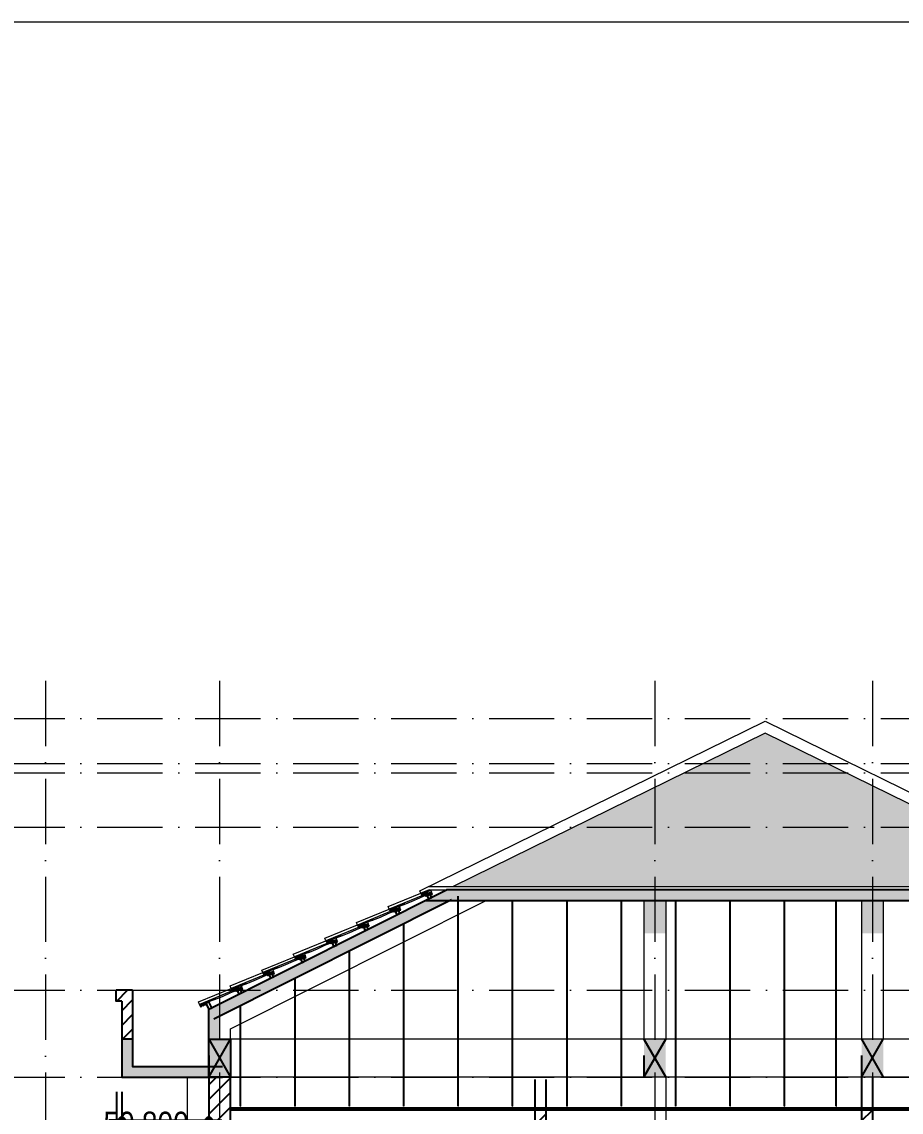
# Model space of a CAD drawing. Extents: x -1107188 to -523840, y 39692 to 514392.
# Drawn here: x -1094560 to -1086477, y 385067 to 395092 of the extents above; entities that cross this region are included whole.
import ezdxf
from ezdxf.enums import TextEntityAlignment as Align

# ---------------------------------------------------------------- set-up
doc = ezdxf.new("R2010")
doc.units = 0
doc.linetypes.add('ACAD_ISO10W100', pattern=[18, 12, -3, 0, -3])
doc.layers.get('0').update_dxf_attribs({"color": 255, "linetype": 'CONTINUOUS'})
doc.layers.get('DEFPOINTS').update_dxf_attribs({"linetype": 'CONTINUOUS'})
for name, color, linetype, lineweight in [('00-KICH THUOC', 6, 'CONTINUOUS', 9), ('NET-THAY', 2, 'CONTINUOUS', 13), ('TRUC', 24, 'CONTINUOUS', 0)]:
    doc.layers.add(name, color=color, linetype=linetype, lineweight=lineweight)
for name, color, linetype in [('009', 251, 'CONTINUOUS'), ('daucat', 220, 'CONTINUOUS'), ('DIM', 1, 'CONTINUOUS'), ('DOOR', 20, 'CONTINUOUS'), ('HACH', 8, 'CONTINUOUS'), ('HATCHNGOI', 22, 'CONTINUOUS'), ('netthay', 2, 'CONTINUOUS'), ('TUONG', 131, 'CONTINUOUS')]:
    doc.layers.add(name, color=color, linetype=linetype)
doc.styles.add('HEL-CONDENSE', font='')
doc.styles.add('SO BV', font='', dxfattribs={"height": 200})
doc.styles.add('TEN BV', font='', dxfattribs={"height": 350})
doc.styles.get('HEL-CONDENSE').set_extended_font_data('VNI-Helve-Condense')
doc.styles.get('SO BV').set_extended_font_data('VNI-Helve-Condense')
doc.styles.get('TEN BV').set_extended_font_data('VNI-Helve-Condense', bold=True)
doc.dimstyles.new('D100', dxfattribs={"dimtxt": 225, "dimasz": 1.2, "dimexe": 100, "dimexo": 0, "dimgap": 50, "dimtad": 1, "dimdec": 0, "dimzin": 13, "dimdsep": 46, "dimtxsty": 'HEL-CONDENSE', "dimblk": 'D50', "dimcen": 0, "dimclrd": 1, "dimclre": 1, "dimclrt": 7, "dimadec": 0, "dimazin": 0, "dimtfac": 1, "dimtdec": 0, "dimtmove": 0, "dimatfit": 3, "dimldrblk": 'D50', "dimfxl": 1, "dimtolj": 1, "dimtzin": 13, "dimarcsym": 0})
pattern_1 = [(45, (-2392043.54, 168999.63), (-67.351921, 67.351921), [])]
pattern_2 = [(50, (-273694.05, -159675.198), (7.17260183, -0.62752135), [0.75, -8.25]), (355, (-273694.05, -159675.198), (-1.38751334, 7.52192134), [0.6, -6.6]), (100.4514, (-273693.452, -159675.25), (5.78509382, 6.89439542), [0.6374019, -7.01142112]), (46.1842, (-273694.05, -159673.198), (10.67241049, -1.65519014), [1.125, -12.375]), (96.6356, (-273693.161, -159673.336), (9.34662706, 9.7411787), [0.95610288, -10.51713]), (351.1842, (-273694.05, -159673.198), (9.34661945, 9.741186), [0.9, -9.9]), (21, (-273693.05, -159673.698), (5.96907052, -4.02618891), [0.75, -8.25]), (326, (-273693.05, -159673.698), (2.43315332, 7.25150045), [0.6, -6.6]), (71.4514, (-273692.5525, -159674.0334), (8.40222629, 3.22530497), [0.6374019, -7.01142112]), (37.5, (-273694.05, -159675.1978), (0.121598553, 3.328938538), [0, -6.52, 0, -6.7, 0, -6.625]), (7.5, (-273694.05, -159675.198), (2.630695374, 3.94411712), [0, -3.82, 0, -6.37, 0, -2.525]), (327.5, (-273696.28, -159675.1978), (5.338224362, -0.225548717), [0, -2.5, 0, -7.8, 0, -10.35]), (317.5, (-273697.28, -159675.198), (5.83186169, 1.00104982), [0, -3.25, 0, -5.18, 0, -7.35])]

# ---------------------------------------------------------------- blocks, each defined once
blk = doc.blocks.new('A$C281F37C7')
at = {"layer": 'NET-THAY'}
h = blk.add_hatch(dxfattribs=at)
h.set_pattern_fill('AR-CONC', color=8, style=0)
h.set_pattern_definition(pattern_2)
h.paths.add_polyline_path([(135, 88), (166, 111), (161, 119), (7, 5), (18, -2), (76, 40)])
h = blk.add_hatch(dxfattribs=at)
h.set_pattern_fill('AR-CONC', color=8, style=0)
h.set_pattern_definition(pattern_2)
h.paths.add_polyline_path([(213, 140), (213, 141), (213, 141), (213, 141), (213, 142), (214, 143), (214, 143), (215, 143), (215, 143), (215, 143), (216, 143), (216, 143), (217, 143), (217, 143), (217, 143), (218, 143), (218, 143), (223, 137), (223, 137), (224, 136), (224, 136), (224, 136), (225, 136), (225, 136), (225, 136), (226, 136), (226, 136), (226, 136), (227, 136), (227, 136), (227, 136), (241, 146), (226, 167), (161, 119), (166, 111), (176, 118), (177, 118), (183, 116), (183, 116), (184, 116), (184, 116), (184, 116), (184, 116), (185, 116), (199, 129), (200, 129), (200, 129), (202, 131), (202, 131), (210, 138), (210, 138), (212, 140), (212, 140), (212, 140), (213, 140)])
h = blk.add_hatch(dxfattribs=at)
h.set_pattern_fill('AR-CONC', color=8, style=0)
h.set_pattern_definition(pattern_2)
h.paths.add_polyline_path([(11, -7), (18, -2), (7, 5), (-112, -83), (-97, -103), (-89, -97), (-89, -97), (-89, -97), (-89, -97), (-88, -96), (-88, -96), (-88, -96), (-88, -95), (-87, -89), (-87, -89), (-87, -88), (-87, -88), (-87, -88), (-87, -87), (-86, -87), (-86, -87), (-86, -87), (-85, -86), (-85, -86), (-85, -86), (-84, -86), (-84, -86), (-84, -86), (-83, -86), (-78, -87), (-77, -87), (-77, -87), (-77, -87), (-76, -87), (-76, -87), (-76, -87), (-75, -87), (-75, -86), (-75, -86), (-75, -86), (-75, -86), (-74, -85), (-74, -85), (-74, -84), (-73, -79), (-73, -78), (-73, -78), (-73, -78), (-73, -77), (-73, -77), (-72, -77), (-72, -77), (-72, -76), (-71, -76), (-71, -76), (-71, -76), (-70, -76), (-70, -76), (-70, -76), (-64, -77), (-63, -77), (-63, -77), (-63, -77), (-62, -77), (-62, -77), (-62, -76), (-61, -76), (-61, -76), (-61, -76), (-61, -75), (-60, -75), (-60, -75), (-60, -74), (-60, -74), (-60, -74), (-60, -73), (-60, -73), (-61, -70), (-61, -70), (-61, -69), (-61, -68), (-61, -67), (-61, -67), (-61, -66), (-61, -65), (-61, -65), (-61, -64), (-61, -63), (-60, -63), (-60, -62), (-60, -61), (-59, -61), (-59, -60), (-58, -58), (-57, -58), (-57, -57), (-56, -57), (-50, -53), (-50, -53), (-50, -52), (-50, -52), (-49, -52), (-49, -51), (-49, -51), (-49, -49), (-49, -49), (-49, -48), (-49, -48), (-48, -48), (-48, -47), (-48, -47), (-35, -37)])
blk.add_line((217, 178), (226, 167), dxfattribs=at)
blk.add_lwpolyline([(-112, -83), (-127, -62), (134, 130)], dxfattribs=at)
blk.add_lwpolyline([(-75, -86), (-75, -86), (-75, -86), (-74, -85), (-74, -85), (-74, -84), (-73, -79), (-73, -78), (-73, -78), (-73, -78), (-73, -77), (-73, -77), (-72, -77), (-72, -77), (-72, -76), (-71, -76), (-71, -76), (-71, -76), (-70, -76), (-70, -76), (-70, -76), (-64, -77), (-63, -77), (-63, -77), (-63, -77), (-62, -77), (-62, -77), (-62, -76), (-61, -76), (-61, -76), (-61, -76), (-61, -75), (-60, -75), (-60, -75), (-60, -74), (-60, -74), (-60, -74), (-60, -73), (-60, -73), (-61, -70), (-61, -70), (-61, -69), (-61, -68), (-61, -67), (-61, -67), (-61, -66), (-61, -65), (-61, -65), (-61, -64), (-61, -63), (-60, -63), (-60, -62), (-60, -61), (-59, -61), (-59, -60), (-58, -58), (-57, -58), (-57, -57), (-56, -57), (-50, -53), (-50, -53), (-50, -52), (-50, -52), (-49, -52), (-49, -51), (-49, -51), (-49, -49), (-49, -49), (-49, -48), (-49, -48), (-48, -48), (-48, -47), (-48, -47), (-35, -37), (11, -7), (76, 40), (135, 88), (176, 118), (177, 118), (183, 116), (183, 116), (184, 116), (184, 116), (184, 116), (184, 116), (185, 116), (212, 140), (213, 140), (213, 140), (213, 141), (213, 141), (213, 141), (213, 142), (214, 143), (214, 143), (215, 143), (215, 143), (215, 143), (216, 143), (216, 143), (217, 143), (217, 143), (217, 143), (218, 143), (218, 143), (223, 137), (223, 137), (224, 136), (224, 136), (224, 136), (225, 136), (225, 136), (225, 136), (226, 136), (226, 136), (226, 136), (227, 136), (227, 136), (227, 136), (241, 146), (226, 167), (-112, -83), (-97, -103), (-89, -97), (-89, -97), (-89, -97), (-89, -97), (-88, -96), (-88, -96), (-88, -96), (-88, -95), (-87, -89), (-87, -89), (-87, -88), (-87, -88), (-87, -88), (-87, -87), (-86, -87), (-86, -87), (-86, -87), (-85, -86), (-85, -86), (-85, -86), (-84, -86), (-84, -86), (-84, -86), (-83, -86), (-78, -87), (-77, -87), (-77, -87), (-77, -87), (-76, -87), (-76, -87), (-76, -87), (-75, -87), (-75, -86)], close=True, dxfattribs=at)
blk = doc.blocks.new('D50')
at = {"layer": 'DIM'}
blk.add_hatch(color=256, dxfattribs=at).paths.add_polyline_path([(25, 0, 1), (-25, 0, 1)])
blk.add_line((25, 0), (100, 0), dxfattribs=at)
blk.add_circle((0, 0), 25, dxfattribs=at)
blk = doc.blocks.new('*D1118')
at = {"layer": 'DEFPOINTS', "color": 0, "linetype": 'Continuous', "transparency": 16777216}
for p in [(-1093641, 385255), (-1092841, 385164), (-1092841, 384992)]:
    blk.add_point(p, dxfattribs=at)
at = {"layer": 'DIM', "color": 1, "linetype": 'Continuous', "lineweight": -2, "transparency": 16777216}
for p, q in [((-1093641, 385255), (-1093641, 384892)), ((-1092841, 385164), (-1092841, 384892)), ((-1093640, 384992), (-1092843, 384992))]:
    blk.add_line(p, q, dxfattribs=at)
at = {"layer": 'DIM', "color": 1, "linetype": 'Continuous', "lineweight": -2, "transparency": 16777216, "xscale": 1.199999999999999, "yscale": 1.199999999999999, "zscale": 1.199999999999999, "rotation": 180}
blk.add_blockref('D50', (-1093641, 384992), dxfattribs=at)
at = {"layer": 'DIM', "color": 1, "linetype": 'Continuous', "lineweight": -2, "transparency": 16777216, "xscale": 1.199999999999999, "yscale": 1.199999999999999, "zscale": 1.199999999999999}
blk.add_blockref('D50', (-1092841, 384992), dxfattribs=at)
at = {"layer": 'DIM', "color": 7, "linetype": 'Continuous', "transparency": 16777216, "insert": (-1093241, 384957), "char_height": 225, "attachment_point": 5, "style": 'HEL-CONDENSE'}
blk.add_mtext('\\A1;800', dxfattribs=at)
blk = doc.blocks.new('*D1120')
at = {"layer": 'DEFPOINTS', "color": 0, "linetype": 'Continuous', "transparency": 16777216}
for p in [(-1093691, 385255), (-1093641, 385255), (-1093641, 384792)]:
    blk.add_point(p, dxfattribs=at)
at = {"layer": 'DIM', "color": 1, "linetype": 'Continuous', "lineweight": -2, "transparency": 16777216}
for p, q in [((-1093691, 385255), (-1093691, 384692)), ((-1093641, 385255), (-1093641, 384692)), ((-1093693, 384792), (-1093694, 384792)), ((-1093691, 384792), (-1093641, 384792)), ((-1093640, 384792), (-1093639, 384792))]:
    blk.add_line(p, q, dxfattribs=at)
at = {"layer": 'DIM', "color": 1, "linetype": 'Continuous', "lineweight": -2, "transparency": 16777216, "xscale": 1.199999999999999, "yscale": 1.199999999999999, "zscale": 1.199999999999999, "rotation": 180}
blk.add_blockref('D50', (-1093641, 384792), dxfattribs=at)
at = {"layer": 'DIM', "color": 1, "linetype": 'Continuous', "lineweight": -2, "transparency": 16777216, "xscale": 1.199999999999999, "yscale": 1.199999999999999, "zscale": 1.199999999999999}
blk.add_blockref('D50', (-1093691, 384792), dxfattribs=at)
at = {"layer": 'DIM', "color": 7, "linetype": 'Continuous', "transparency": 16777216, "insert": (-1093666, 384957), "char_height": 225, "attachment_point": 5, "style": 'HEL-CONDENSE'}
blk.add_mtext('\\A1;50', dxfattribs=at)
blk = doc.blocks.new('KHUNGTEN')
at = {"color": 3, "linetype": 'Continuous'}
blk.add_lwpolyline([(-593153, 218392), (-593153, 276792), (-510153, 276792), (-510153, 218392)], close=True, dxfattribs=at)
at = {"style": 'TEN BV'}
for tag, p in [('TEB_BV', (-518299, 222628)), ('LOAI_BV', (-511918, 220684)), ('TL', (-512164, 219751))]:
    blk.add_attdef(tag, p, '', height=350, dxfattribs=at)
at = {"style": 'SO BV'}
for tag, p in [('SOBV', (-510673, 221020)), ('TONGSOBV', (-510673, 220591))]:
    blk.add_attdef(tag, text='', height=200, dxfattribs=at).set_placement(p, align=Align.CENTER)

msp = doc.modelspace()

# ---------------------------------------------------------------- hatches: boundary and pattern name
at = {"layer": '009'}
h = msp.add_hatch(dxfattribs=at)
h.set_pattern_fill('ANSI31', color=256, scale=30, style=0)
h.set_pattern_definition(pattern_1)
h.paths.add_polyline_path([(-1093541.311, 386187.92), (-1093691.311, 386187.92), (-1093691.311, 386087.92), (-1093641.311, 386087.92), (-1093641.311, 385737.92), (-1093541.311, 385737.92)])
h = msp.add_hatch(dxfattribs=at)
h.set_pattern_fill('ANSI31', color=256, scale=30, style=0)
h.set_pattern_definition(pattern_1)
h.paths.add_polyline_path([(-1092741.311, 385387.92), (-1092841.311, 385387.92), (-1092841.311, 384487.92), (-1092741.311, 384487.92)])
h.paths.add_polyline_path([(-1092641.311, 385387.92), (-1092741.311, 385387.92), (-1092741.311, 384487.92), (-1092641.311, 384487.92)])
h = msp.add_hatch(dxfattribs=at)
h.set_pattern_fill('ANSI31', color=256, scale=30, style=0)
h.set_pattern_definition(pattern_1)
h.paths.add_polyline_path([(-1086741.311, 385087.92), (-1086841.311, 385087.92), (-1086841.311, 381987.92), (-1086741.311, 381987.92)])
h.paths.add_polyline_path([(-1086741.311, 381612.92), (-1086841.311, 381437.92), (-1086841.311, 378387.92), (-1086741.311, 378387.92)])
h.paths.add_polyline_path([(-1089741.311, 381687.92), (-1089841.311, 381687.92), (-1089841.311, 380287.92), (-1089741.311, 380287.92)])
h.paths.add_polyline_path([(-1092741.311, 380187.92), (-1092841.311, 380187.92), (-1092891.311, 380187.92), (-1092891.311, 380087.92), (-1092841.311, 380087.92), (-1092841.311, 378187.92), (-1092741.311, 378187.92)])
h.paths.add_polyline_path([(-1092641.311, 380187.92), (-1092741.311, 380187.92), (-1092741.311, 378187.92), (-1092641.311, 378187.92), (-1092641.311, 379547.92)])
h.paths.add_polyline_path([(-1092741.311, 381612.92), (-1092841.311, 381437.92), (-1092841.311, 380887.92), (-1092741.311, 380887.92)])
h.paths.add_polyline_path([(-1092641.311, 381437.92), (-1092741.311, 381612.92), (-1092741.311, 380887.92), (-1092641.311, 380887.92)])
h.paths.add_polyline_path([(-1092741.311, 383787.92), (-1092841.311, 383787.92), (-1092891.311, 383787.92), (-1092891.311, 383687.92), (-1092841.311, 383687.92), (-1092841.311, 381787.92), (-1092741.311, 381787.92)])
h.paths.add_polyline_path([(-1092641.311, 383787.92), (-1092741.311, 383787.92), (-1092741.311, 381787.92), (-1092641.311, 381787.92)])
h.paths.add_polyline_path([(-1089741.311, 385087.92), (-1089841.311, 385087.92), (-1089841.311, 383887.92), (-1089741.311, 383887.92)])
h.paths.add_polyline_path([(-1087056.661, 385070.935), (-1086525.961, 385070.935), (-1086525.961, 384728.635), (-1087056.661, 384728.635)], flags=9)
h.paths.add_polyline_path([(-1087262.361, 384828.847), (-1086720.261, 384828.847), (-1086720.261, 384486.547), (-1087262.361, 384486.547)], flags=9)
h.paths.add_polyline_path([(-1087211.161, 380710.59), (-1086671.461, 380710.59), (-1086671.461, 380368.29), (-1087211.161, 380368.29)], flags=9)
h.paths.add_polyline_path([(-1090056.661, 384828.847), (-1089525.961, 384828.847), (-1089525.961, 384486.547), (-1090056.661, 384486.547)], flags=9)
at = {"layer": 'HATCHNGOI'}
h = msp.add_hatch(dxfattribs=at)
h.set_pattern_fill('AR-RSHKE', color=34, scale=15, angle=180, style=0)
h.set_pattern_definition([(180, (-2129157.37, 739471.82), (-382.5, -180), [90, -75, 105, -45, 135, -60]), (180, (-2129247.37, 739464.32), (-382.5, -180), [75, -285, 60, -90]), (180, (-2129427.37, 739483.07), (-382.5, -180), [45, -465]), (270, (-2129157.37, 739471.82), (127.5, -180), [172.5, -547.5]), (270, (-2129247.37, 739471.82), (127.5, -180), [168.75, -551.25]), (270, (-2129322.37, 739471.82), (127.5, -180), [157.5, -562.5]), (270, (-2129427.37, 739483.07), (127.5, -180), [172.5, -547.5]), (270, (-2129472.37, 739483.07), (127.5, -180), [172.5, -547.5]), (270, (-2129607.37, 739471.82), (127.5, -180), [165, -555])])
h.paths.add_polyline_path([(-1088741.311, 387687.92), (-1089483.514, 387687.92), (-1090595.337, 387141.046), (-1088741.311, 387141.046)])
h.paths.add_polyline_path([(-1088741.311, 388052.988), (-1089483.514, 387687.92), (-1088741.311, 387687.92)])
h.paths.add_polyline_path([(-1086741.311, 388067.117), (-1086986.909, 388187.92), (-1088466.987, 388187.92), (-1088741.311, 388052.988), (-1088741.311, 387687.92), (-1086741.311, 387687.92)])
h.paths.add_polyline_path([(-1087726.948, 388551.923), (-1088466.987, 388187.92), (-1086986.909, 388187.92)])
h.paths.add_polyline_path([(-1086741.311, 387687.92), (-1088741.311, 387687.92), (-1088741.311, 387141.046), (-1086741.311, 387141.046)])
h.paths.add_polyline_path([(-1086741.311, 388067.117), (-1086741.311, 387687.92), (-1085970.382, 387687.92)])
h.paths.add_polyline_path([(-1082741.311, 387587.92), (-1085767.076, 387587.92), (-1085970.382, 387687.92), (-1086741.311, 387687.92), (-1086741.311, 387141.046), (-1082741.311, 387141.046)])
h.paths.add_polyline_path([(-1081775.387, 387587.92), (-1082741.311, 387587.92), (-1082741.311, 387141.046), (-1080886, 387141.046)])
at = {"layer": 'NET-THAY'}
h = msp.add_hatch(dxfattribs=at)
h.set_pattern_fill('AR-CONC', color=8, angle=-14.0771722, style=0)
h.set_pattern_definition([(35.9228278, (-1395076.672, 298822.631), (6.80457029, -2.35325798), [0.75, -8.25]), (340.9228278, (-1395076.672, 298822.631), (0.48370129, 7.6335134), [0.6, -6.6]), (86.3742278, (-1395076.105, 298822.435), (7.28827564, 5.2802497), [0.6374019, -7.01142112]), (32.107028, (-1395076.186, 298824.571), (9.94931778, -4.20131832), [1.125, -12.375]), (82.558428, (-1395075.357, 298824.221), (11.4352715, 7.1752746), [0.95610288, -10.51713]), (337.107028, (-1395076.186, 298824.571), (11.4352659, 7.1752835), [0.9, -9.9]), (6.9228278, (-1395075.337, 298823.8425), (4.81052917, -5.35712694), [0.75, -8.25]), (311.9228278, (-1395075.337, 298823.8425), (4.12385541, 6.44191822), [0.6, -6.6]), (57.3742278, (-1395074.9364, 298823.396), (8.93438536, 1.0847843), [0.6374019, -7.01142112]), (23.4228278, (-1395076.672, 298822.6308), (0.927639804, 3.199390941), [0, -6.52, 0, -6.7, 0, -6.625]), (353.4228278, (-1395076.672, 298822.6308), (3.511014947, 3.18581105), [0, -3.82, 0, -6.37, 0, -2.525]), (313.4228278, (-1395078.835, 298823.1732), (5.12305225, -1.517183968), [0, -2.5, 0, -7.8, 0, -10.35]), (303.4228278, (-1395079.805, 298823.4164), (5.900208975, -0.447488114), [0, -3.25, 0, -5.18, 0, -7.35])])
h.paths.add_polyline_path([(-1090788.35, 387111.046), (-1090816.691, 387111.046), (-1090893.081, 387079.627), (-1090883.419, 387056.136), (-1090874.605, 387059.761), (-1090874.279, 387059.917), (-1090873.973, 387060.109), (-1090873.691, 387060.334), (-1090873.435, 387060.59), (-1090873.21, 387060.872), (-1090873.019, 387061.179), (-1090872.863, 387061.504), (-1090870.644, 387067.187), (-1090870.509, 387067.528), (-1090870.336, 387067.852), (-1090870.128, 387068.154), (-1090869.886, 387068.431), (-1090869.614, 387068.677), (-1090869.316, 387068.891), (-1090868.995, 387069.069), (-1090868.655, 387069.21), (-1090868.302, 387069.31), (-1090867.94, 387069.37), (-1090867.573, 387069.388), (-1090867.207, 387069.363), (-1090866.846, 387069.297), (-1090866.495, 387069.19), (-1090866.158, 387069.043), (-1090861.069, 387066.783), (-1090860.73, 387066.662), (-1090860.38, 387066.58), (-1090860.023, 387066.538), (-1090859.663, 387066.536), (-1090859.306, 387066.575), (-1090858.955, 387066.653), (-1090858.615, 387066.771), (-1090858.29, 387066.925), (-1090857.985, 387067.116), (-1090857.703, 387067.339), (-1090857.448, 387067.592), (-1090857.223, 387067.873), (-1090857.031, 387068.177), (-1090856.874, 387068.501), (-1090854.585, 387073.989), (-1090854.429, 387074.312), (-1090854.237, 387074.615), (-1090854.013, 387074.895), (-1090853.758, 387075.148), (-1090853.477, 387075.371), (-1090853.173, 387075.561), (-1090852.849, 387075.716), (-1090852.51, 387075.834), (-1090852.16, 387075.913), (-1090851.803, 387075.952), (-1090851.444, 387075.951), (-1090851.088, 387075.91), (-1090850.738, 387075.83), (-1090850.399, 387075.71), (-1090844.912, 387073.42), (-1090844.564, 387073.298), (-1090844.204, 387073.217), (-1090843.837, 387073.178), (-1090843.468, 387073.181), (-1090843.102, 387073.226), (-1090842.744, 387073.314), (-1090842.398, 387073.442), (-1090842.069, 387073.609), (-1090841.762, 387073.812), (-1090841.48, 387074.05), (-1090841.227, 387074.319), (-1090841.007, 387074.615), (-1090840.822, 387074.934), (-1090840.675, 387075.272), (-1090840.568, 387075.625), (-1090840.503, 387075.988), (-1090840.48, 387076.357), (-1090840.465, 387079.095), (-1090840.441, 387079.805), (-1090840.378, 387080.513), (-1090840.275, 387081.216), (-1090840.133, 387081.912), (-1090839.952, 387082.599), (-1090839.733, 387083.276), (-1090839.477, 387083.938), (-1090839.184, 387084.586), (-1090838.855, 387085.216), (-1090838.492, 387085.826), (-1090838.095, 387086.416), (-1090837.665, 387086.982), (-1090837.205, 387087.523), (-1090836.715, 387088.038), (-1090836.197, 387088.524), (-1090834.491, 387089.8), (-1090833.878, 387090.159), (-1090833.246, 387090.483), (-1090832.596, 387090.772), (-1090826.085, 387093.45), (-1090825.733, 387093.623), (-1090825.406, 387093.84), (-1090825.11, 387094.098), (-1090824.851, 387094.392), (-1090824.632, 387094.718), (-1090824.458, 387095.07), (-1090823.781, 387096.691), (-1090823.607, 387097.043), (-1090823.388, 387097.369), (-1090823.128, 387097.663), (-1090822.833, 387097.921), (-1090822.506, 387098.138), (-1090822.154, 387098.311), (-1090807.081, 387104.51)])
at = {"layer": 'TUONG'}
h = msp.add_hatch(color=4, dxfattribs=at)
h.paths.add_polyline_path([(-1090433.594, 387111.046), (-1090656.329, 387111.046), (-1092493.576, 386187.92), (-1092270.842, 386187.92)])
h.paths.add_polyline_path([(-1092270.842, 386187.92), (-1092716.311, 385964.093), (-1092716.311, 386076.006), (-1092493.576, 386187.92)])
h.paths.add_polyline_path([(-1092741.311, 385737.92), (-1092741.311, 385951.532), (-1092716.311, 385964.093), (-1092716.311, 386076.006), (-1092841.311, 386013.2), (-1092841.311, 385737.92)])
h = msp.add_hatch(color=4, dxfattribs=at)
h.paths.add_polyline_path([(-1088741.311, 387111.046), (-1090656.329, 387111.046), (-1090855.353, 387011.046), (-1088741.311, 387011.046)])
h.paths.add_polyline_path([(-1086741.311, 387111.046), (-1088741.311, 387111.046), (-1088741.311, 387011.046), (-1086741.311, 387011.046)])
h.paths.add_polyline_path([(-1085023.333, 387111.046), (-1086741.311, 387111.046), (-1086741.311, 387011.046), (-1084896.311, 387011.046), (-1084896.311, 387047.252)])
h.paths.add_polyline_path([(-1084896.311, 387047.252), (-1084896.311, 387011.046), (-1084824.223, 387011.046)])
h = msp.add_hatch(color=4, dxfattribs=at)
h.paths.add_polyline_path([(-1092716.311, 385487.92), (-1092716.311, 385387.92), (-1092841.311, 385387.92), (-1092841.311, 385487.92)])
h.paths.add_polyline_path([(-1093541.311, 385737.92), (-1093641.311, 385737.92), (-1093641.311, 385387.92), (-1092841.311, 385387.92), (-1092841.311, 385487.92), (-1093541.311, 385487.92)])

# ---------------------------------------------------------------- linework, layer by layer
at = {"layer": 'daucat', "const_width": 4}
for points in [[(-1092548.512, 385187.92), (-1092548.512, 385087.92), (-1092578.512, 385087.92)], [(-1092548.512, 385187.92), (-1092548.512, 385087.92), (-1092518.512, 385087.92)], [(-1092048.512, 385187.92), (-1092048.512, 385087.92), (-1092078.512, 385087.92)], [(-1092048.512, 385187.92), (-1092048.512, 385087.92), (-1092018.512, 385087.92)], [(-1091548.512, 385187.92), (-1091548.512, 385087.92), (-1091578.512, 385087.92)], [(-1091548.512, 385187.92), (-1091548.512, 385087.92), (-1091518.512, 385087.92)], [(-1091048.512, 385187.92), (-1091048.512, 385087.92), (-1091078.512, 385087.92)], [(-1091048.512, 385187.92), (-1091048.512, 385087.92), (-1091018.512, 385087.92)], [(-1090548.512, 385187.92), (-1090548.512, 385087.92), (-1090578.512, 385087.92)], [(-1090548.512, 385187.92), (-1090548.512, 385087.92), (-1090518.512, 385087.92)], [(-1090048.512, 385187.92), (-1090048.512, 385087.92), (-1090078.512, 385087.92)], [(-1090048.512, 385187.92), (-1090048.512, 385087.92), (-1090018.512, 385087.92)], [(-1089548.512, 385187.92), (-1089548.512, 385087.92), (-1089578.512, 385087.92)], [(-1089548.512, 385187.92), (-1089548.512, 385087.92), (-1089518.512, 385087.92)], [(-1089048.512, 385187.92), (-1089048.512, 385087.92), (-1089078.512, 385087.92)], [(-1089048.512, 385187.92), (-1089048.512, 385087.92), (-1089018.512, 385087.92)], [(-1088548.512, 385187.92), (-1088548.512, 385087.92), (-1088578.512, 385087.92)], [(-1088548.512, 385187.92), (-1088548.512, 385087.92), (-1088518.512, 385087.92)], [(-1088048.512, 385187.92), (-1088048.512, 385087.92), (-1088078.512, 385087.92)], [(-1088048.512, 385187.92), (-1088048.512, 385087.92), (-1088018.512, 385087.92)], [(-1087548.512, 385187.92), (-1087548.512, 385087.92), (-1087578.512, 385087.92)], [(-1087548.512, 385187.92), (-1087548.512, 385087.92), (-1087518.512, 385087.92)], [(-1087073.512, 385187.92), (-1087073.512, 385087.92), (-1087103.512, 385087.92)], [(-1087073.512, 385187.92), (-1087073.512, 385087.92), (-1087043.512, 385087.92)]]:
    msp.add_lwpolyline(points, dxfattribs=at)
at = {"layer": 'DOOR'}
for points in [[(-1092641.311, 385107.92), (-1078841.311, 385107.92)], [(-1092641.311, 385087.92), (-1078841.311, 385087.92)]]:
    msp.add_lwpolyline(points, dxfattribs=at)
at = {"layer": 'HACH'}
for points in [[(-1090548.512, 385121.51), (-1090548.512, 387053.306)], [(-1090048.512, 385121.51), (-1090048.512, 387011.046)], [(-1089548.512, 385121.51), (-1089548.512, 387011.046)], [(-1089048.512, 385121.51), (-1089048.512, 387011.046)], [(-1088548.512, 385121.51), (-1088548.512, 387011.046)], [(-1088048.512, 385121.51), (-1088048.512, 387011.046)], [(-1087548.512, 385121.51), (-1087548.512, 387011.046)], [(-1087073.512, 385121.51), (-1087073.512, 387011.046)], [(-1091048.512, 385121.51), (-1091048.512, 386802.08)], [(-1091548.512, 385121.51), (-1091548.512, 386550.855)], [(-1092048.512, 385121.51), (-1092048.512, 386299.629)], [(-1092548.512, 385121.51), (-1092548.512, 386048.404)]]:
    msp.add_lwpolyline(points, dxfattribs=at)
at = {"layer": 'NET-THAY'}
for p, q in [((-1090821.905, 387141.046), (-1080663.266, 387141.046)), ((-1090816.691, 387111.046), (-1090656.329, 387111.046)), ((-1092641.311, 385833.907), (-1090298.516, 387011.046)), ((-1088841.311, 387011.046), (-1088841.311, 385737.92)), ((-1088641.311, 387011.046), (-1088641.311, 385737.92)), ((-1086841.311, 387011.046), (-1086841.311, 385737.92)), ((-1086641.311, 387011.046), (-1086641.311, 385737.92)), ((-1093616.311, 386187.92), (-1092716.311, 386187.92)), ((-1092641.311, 385737.92), (-1092641.311, 385833.907)), ((-1078841.311, 385737.92), (-1092641.311, 385737.92)), ((-1093041.311, 385387.92), (-1093041.311, 376087.92)), ((-1078841.311, 385387.92), (-1092641.311, 385387.92)), ((-1088641.311, 385387.92), (-1088641.311, 378187.92))]:
    msp.add_line(p, q, dxfattribs=at)
for points in [[(-1090902.116, 387101.593), (-1087726.948, 388663.366), (-1085743.814, 387687.92)], [(-1081767.488, 387587.92), (-1085767.076, 387587.92), (-1087726.948, 388551.923), (-1090595.337, 387141.046)], [(-1090893.081, 387079.627), (-1090902.116, 387101.593)], [(-1090816.691, 387111.046), (-1090893.081, 387079.627), (-1090883.419, 387056.136), (-1090874.605, 387059.761), (-1090874.279, 387059.917), (-1090873.973, 387060.109), (-1090873.691, 387060.334), (-1090873.435, 387060.59), (-1090873.21, 387060.872), (-1090873.019, 387061.179), (-1090872.863, 387061.504), (-1090870.644, 387067.187), (-1090870.509, 387067.528), (-1090870.336, 387067.852), (-1090870.128, 387068.154), (-1090869.886, 387068.431), (-1090869.614, 387068.677), (-1090869.316, 387068.891), (-1090868.995, 387069.069), (-1090868.655, 387069.21), (-1090868.302, 387069.31), (-1090867.94, 387069.37), (-1090867.573, 387069.388), (-1090867.207, 387069.363), (-1090866.846, 387069.297), (-1090866.495, 387069.19), (-1090866.158, 387069.043), (-1090861.069, 387066.783), (-1090860.73, 387066.662), (-1090860.38, 387066.58), (-1090860.023, 387066.538), (-1090859.663, 387066.536), (-1090859.306, 387066.575), (-1090858.955, 387066.653), (-1090858.615, 387066.771), (-1090858.29, 387066.925), (-1090857.985, 387067.116), (-1090857.703, 387067.339), (-1090857.448, 387067.592), (-1090857.223, 387067.873), (-1090857.031, 387068.177), (-1090856.874, 387068.501), (-1090854.585, 387073.989), (-1090854.429, 387074.312), (-1090854.237, 387074.615), (-1090854.013, 387074.895), (-1090853.758, 387075.148), (-1090853.477, 387075.371), (-1090853.173, 387075.561), (-1090852.849, 387075.716), (-1090852.51, 387075.834), (-1090852.16, 387075.913), (-1090851.803, 387075.952), (-1090851.444, 387075.951), (-1090851.088, 387075.91), (-1090850.738, 387075.83), (-1090850.399, 387075.71), (-1090844.912, 387073.42), (-1090844.564, 387073.298), (-1090844.204, 387073.217), (-1090843.837, 387073.178), (-1090843.468, 387073.181), (-1090843.102, 387073.226), (-1090842.744, 387073.314), (-1090842.398, 387073.442), (-1090842.069, 387073.609), (-1090841.762, 387073.812), (-1090841.48, 387074.05), (-1090841.227, 387074.319), (-1090841.007, 387074.615), (-1090840.822, 387074.934), (-1090840.675, 387075.272), (-1090840.568, 387075.625), (-1090840.503, 387075.988), (-1090840.48, 387076.357), (-1090840.465, 387079.095), (-1090840.441, 387079.805), (-1090840.378, 387080.513), (-1090840.275, 387081.216), (-1090840.133, 387081.912), (-1090839.952, 387082.599), (-1090839.733, 387083.276), (-1090839.477, 387083.938), (-1090839.184, 387084.586), (-1090838.855, 387085.216), (-1090838.492, 387085.826), (-1090838.095, 387086.416), (-1090837.665, 387086.982), (-1090837.205, 387087.523), (-1090836.715, 387088.038), (-1090836.197, 387088.524), (-1090834.491, 387089.8), (-1090833.878, 387090.159), (-1090833.246, 387090.483), (-1090832.596, 387090.772), (-1090826.085, 387093.45), (-1090825.733, 387093.623), (-1090825.406, 387093.84), (-1090825.11, 387094.098), (-1090824.851, 387094.392), (-1090824.632, 387094.718), (-1090824.458, 387095.07), (-1090823.781, 387096.691), (-1090823.607, 387097.043), (-1090823.388, 387097.369), (-1090823.128, 387097.663), (-1090822.833, 387097.921), (-1090822.506, 387098.138), (-1090822.154, 387098.311), (-1090807.081, 387104.51), (-1090788.35, 387111.046)]]:
    msp.add_lwpolyline(points, dxfattribs=at)
at = {"layer": 'TRUC', "linetype": 'ACAD_ISO10W100', "ltscale": 50}
for p, q in [((-1094765.91, 388687.92), (-1073721.566, 388687.92)), ((-1094765.91, 388187.92), (-1073721.566, 388187.92)), ((-1094765.91, 387687.92), (-1073721.566, 387687.92)), ((-1094765.91, 386187.92), (-1073721.566, 386187.92)), ((-1094765.91, 385387.92), (-1073721.566, 385387.92))]:
    msp.add_line(p, q, dxfattribs=at)
for points in [[(-1094341.311, 389032.101), (-1094341.311, 374710.29)], [(-1092741.311, 389032.101), (-1092741.311, 374710.29)], [(-1088741.311, 389032.101), (-1088741.311, 374710.29)], [(-1086741.311, 389032.101), (-1086741.311, 374710.29)]]:
    msp.add_lwpolyline(points, dxfattribs=at)
msp.add_lwpolyline([(-1094765.91, 388271.372), (-1073721.566, 388271.372), (-1073721.566, 373949.561), (-1094765.91, 373949.561)], close=True, dxfattribs=at)
at = {"layer": 'TUONG', "color": 4}
for p, q in [((-1092841.311, 386013.2), (-1090656.329, 387111.046)), ((-1080826.293, 387111.046), (-1090656.329, 387111.046)), ((-1092796.414, 385923.845), (-1090611.432, 387021.691)), ((-1080826.293, 387011.046), (-1090855.353, 387011.046)), ((-1092841.311, 385737.92), (-1092841.311, 386013.2)), ((-1093541.311, 385737.92), (-1093641.311, 385737.92)), ((-1092841.311, 385387.92), (-1092641.311, 385737.92)), ((-1092841.311, 385737.92), (-1092641.311, 385387.92)), ((-1092841.311, 385387.92), (-1092641.311, 385737.92)), ((-1092841.311, 385737.92), (-1092641.311, 385387.92)), ((-1088841.311, 385387.92), (-1088641.311, 385737.92)), ((-1088841.311, 385737.92), (-1088641.311, 385387.92)), ((-1086841.311, 385387.92), (-1086641.311, 385737.92)), ((-1086841.311, 385737.92), (-1086641.311, 385387.92)), ((-1092841.311, 385587.92), (-1092841.311, 385387.92)), ((-1092841.311, 385587.92), (-1092841.311, 385387.92)), ((-1088841.311, 385587.92), (-1088841.311, 385387.92)), ((-1086841.311, 385587.92), (-1086841.311, 385387.92)), ((-1086841.311, 385387.92), (-1086841.311, 378187.92)), ((-1086741.311, 385387.92), (-1086741.311, 378187.92)), ((-1089841.311, 383787.92), (-1089841.311, 385367.92)), ((-1089741.311, 383787.92), (-1089741.311, 385367.92))]:
    msp.add_line(p, q, dxfattribs=at)
at = {"layer": 'TUONG'}
msp.add_line((-1093541.311, 386187.92), (-1093691.311, 386187.92), dxfattribs=at)
for points in [[(-1090821.225, 387028.194), (-1090794.419, 387041.663), (-1090807.888, 387068.469), (-1090834.694, 387055)], [(-1091111.63, 386882.28), (-1091084.824, 386895.748), (-1091098.293, 386922.555), (-1091125.099, 386909.086)], [(-1091402.036, 386736.365), (-1091375.229, 386749.834), (-1091388.698, 386776.641), (-1091415.505, 386763.172)], [(-1091692.441, 386590.451), (-1091665.634, 386603.92), (-1091679.103, 386630.726), (-1091705.91, 386617.257)], [(-1091982.846, 386444.536), (-1091956.04, 386458.005), (-1091969.509, 386484.812), (-1091996.315, 386471.343)], [(-1092273.251, 386298.622), (-1092246.445, 386312.091), (-1092259.914, 386338.897), (-1092286.72, 386325.428)], [(-1092563.657, 386152.708), (-1092536.85, 386166.176), (-1092550.319, 386192.983), (-1092577.126, 386179.514)], [(-1092841.311, 386013.2), (-1092814.504, 386026.669), (-1092841.442, 386080.282), (-1092868.249, 386066.813)]]:
    msp.add_lwpolyline(points, close=True, dxfattribs=at)
for points in [[(-1093641.311, 386087.92), (-1093691.311, 386087.92), (-1093691.311, 386187.92), (-1093691.311, 386187.92)], [(-1093541.311, 386187.92), (-1093541.311, 385487.92), (-1092716.311, 385487.92)], [(-1093641.311, 386087.92), (-1093641.311, 385387.92), (-1092716.311, 385387.92)]]:
    msp.add_lwpolyline(points, dxfattribs=at)
at = {"layer": 'TUONG', "color": 4}
msp.add_lwpolyline([(-1092841.311, 385737.92), (-1092641.311, 385737.92), (-1092641.311, 385387.92), (-1092841.311, 385387.92)], close=True, dxfattribs=at)
for points in [[(-1092841.311, 385387.92), (-1092841.311, 384487.92)], [(-1092641.311, 384387.92), (-1092641.311, 385387.92)]]:
    msp.add_lwpolyline(points, dxfattribs=at)
at = {"layer": 'TUONG'}
for points in [[(-1088641.311, 386711.046), (-1088841.311, 386711.046), (-1088641.311, 387011.046), (-1088841.311, 387011.046)], [(-1086641.311, 386711.046), (-1086841.311, 386711.046), (-1086641.311, 387011.046), (-1086841.311, 387011.046)], [(-1092641.311, 385387.92), (-1092841.311, 385387.92), (-1092641.311, 385737.92), (-1092841.311, 385737.92)], [(-1092641.311, 385387.92), (-1092841.311, 385387.92), (-1092641.311, 385737.92), (-1092841.311, 385737.92)], [(-1088641.311, 385387.92), (-1088841.311, 385387.92), (-1088641.311, 385737.92), (-1088841.311, 385737.92)], [(-1086641.311, 385387.92), (-1086841.311, 385387.92), (-1086641.311, 385737.92), (-1086841.311, 385737.92)]]:
    msp.add_trace(points, dxfattribs=at)

# ---------------------------------------------------------------- block references
at = {"layer": '00-KICH THUOC'}
msp.add_blockref('KHUNGTEN', (-513535.14, 118300), dxfattribs=at)
at = {"layer": 'netthay', "color": 8, "rotation": 345.9228278490407}
for p in [(-1091054.761, 386986.495), (-1091345.166, 386840.581), (-1091345.165, 386840.582), (-1091635.571, 386694.666), (-1091635.57, 386694.667), (-1091925.977, 386548.752), (-1091925.975, 386548.753), (-1092216.382, 386402.838), (-1092216.38, 386402.838), (-1092506.786, 386256.924), (-1092797.191, 386111.01)]:
    msp.add_blockref('A$C281F37C7', p, dxfattribs=at)

# ---------------------------------------------------------------- dimensions: what is measured, and where the dimension line sits
at = {"layer": 'DIM', "linetype": 'Continuous'}
dim = msp.add_linear_dim(base=(-1093641.311, 384791.934), p1=(-1093691.311, 385255.063), p2=(-1093641.311, 385254.915), dimstyle='D100', dxfattribs=at)
dim.commit()
dim.dimension.update_dxf_attribs({"geometry": '*D1120', "text_midpoint": (-1093666.311, 384791.934), "dimtype": 160})
dim = msp.add_linear_dim(base=(-1092841.311, 384991.934), p1=(-1093641.311, 385254.915), p2=(-1092841.311, 385163.957), dimstyle='D100', override={"dimtmove": 1}, dxfattribs=at)
dim.commit()
dim.dimension.update_dxf_attribs({"geometry": '*D1118', "text_midpoint": (-1093241.311, 384791.934), "dimtype": 160})

doc.saveas('drawing.dxf')
